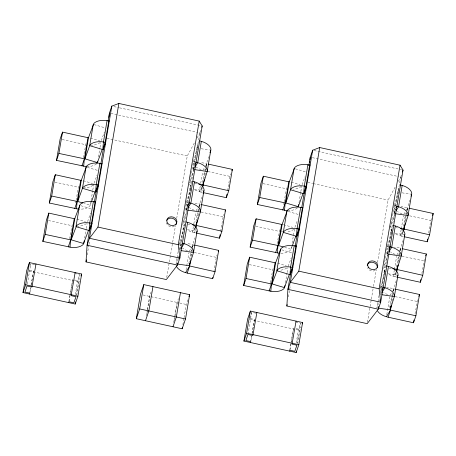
<?xml version="1.0" encoding="UTF-8"?>
<svg xmlns="http://www.w3.org/2000/svg" width="456" height="456" viewBox="0 0 456 456"><rect width="100%" height="100%" fill="white"/><g stroke="black" fill="none" stroke-linecap="round" stroke-linejoin="round"><path stroke-width="0.34" stroke-dasharray="2.28 1.71" d="M381.906 286.813L380.521 286.607L380.429 287.633A13.919 7.581 9.6 0 0 381.187 289.674M381.227 294.639L380.817 294.262L381.25 292.997M395.603 205.821L394.223 205.616L394.126 206.642A13.919 7.581 9.6 0 0 395.603 209.686M27.377 283.888L30.774 263.802L29.731 266.851M29.532 294.012L30.586 287.776M31.054 285.006L33.579 270.972L29.298 270.032M29.948 292.45L30.769 287.599M31.236 284.829L33.579 270.972M69.643 238.716L72.287 224.386M75.667 203.102L76.015 201.039M76.129 200.349L78.341 187.291L79.207 184.754M83.34 157.725L85.984 143.395M68.93 301.228L72.743 279.574L70.167 294.81M68.993 301.741L70.047 295.505M84.679 238.06L86.195 229.117M86.309 228.433L87.124 223.622M90.938 201.067L90.237 205.194L89.667 206.112A13.919 7.581 9.6 0 1 78.329 209.127M91.052 200.383L92.682 190.756M92.796 190.066L93.845 183.882M98.382 157.064L99.892 148.126M100.006 147.442L100.822 142.625M75.297 294.502L77.64 280.645L79.726 274.546L76.329 294.639M76.745 295.038L78.974 281.876L79.868 279.266M87.216 254.898L88.874 245.066M88.994 244.365L89.587 240.853M146.313 315.86L147.254 310.302M147.374 309.607L149.608 296.406L151.153 291.886M146.969 313.249L147.436 310.468M147.556 309.772L150.024 295.18M166.719 277.453L169.21 262.702M169.33 262L172.539 243.037M172.659 242.335L175.509 225.475M176.694 218.452L187.268 155.941L195.06 141.645M177.008 258.33L176.079 263.83L178.233 257.19M177.127 257.64L178.29 250.766M179.219 245.265L179.687 242.518L183.996 229.231M191.851 183.141L189.776 182.839L193.384 161.521L197.693 148.24M179.596 249.369L183.084 228.747L184.6 224.306M186.954 209.709L186.327 209.56L189.93 188.248L191.452 183.814M193.806 169.216L193.173 169.068L196.781 147.75L198.297 143.315M178.285 260.176L178.644 258.073M178.763 257.372L178.997 255.97M179.977 250.167L199.808 132.941L200.674 130.41M187.701 207.298L188.054 205.24M173.702 322.597L174.756 316.339M174.876 315.649L177.11 302.442L178.427 298.583M174.238 320.676L177.526 301.222M186.059 269.855L186.641 266.418M186.755 265.728L188.966 252.664M193.372 226.609L192.443 232.11L195.014 227.983M193.84 223.856L195.818 212.171M200.224 186.111L199.295 191.611L201.86 187.49M200.691 183.363L202.663 171.673M188.869 263.465L190.614 253.154M194.906 227.783L194.091 232.594L195.464 232.896M195.955 221.599L197.465 212.656M201.757 187.291L200.942 192.101L202.316 192.403M202.572 182.474L204.316 172.163M190.152 260.245L191.548 251.991M191.662 251.307L191.896 249.934M192.358 247.18L192.825 244.433L194.98 237.787M196.998 219.746L198.394 211.498M198.514 210.809L198.742 209.435M199.209 206.682L199.677 203.935L201.831 197.294M203.849 179.254L205.246 171M205.36 170.316L205.593 168.937M206.061 166.189L206.522 163.436L208.677 156.796M191.258 256.494L192.307 250.31M192.421 249.62L193.236 244.809L192.825 244.433L187.291 243.624M198.109 216.001L199.152 209.811M199.272 209.127L200.087 204.311L199.677 203.935L194.142 203.131M204.955 175.503L206.004 169.319M206.118 168.629L206.933 163.818L206.522 163.436L200.298 162.53M182.867 324.609L183.922 318.356M184.042 317.661L186.276 304.454L188.066 299.233M213.835 271.799L216.275 257.361L217.141 254.824M220.681 231.306L223.126 216.868L223.993 214.331M227.533 190.807L229.972 176.369L230.844 173.833M247.944 334.47L251.695 312.303L252.92 312.571M250.452 342.513L251.507 336.283M251.98 333.513L254.505 319.479L250.219 318.539M250.868 340.951L251.689 336.1M252.157 333.33L254.505 319.479M270.015 285.559L270.362 283.501M270.482 282.811L272.688 269.747L273.56 267.21M277.083 243.76L279.83 229.482M283.712 204.567L284.065 202.504M284.179 201.82L286.391 188.755L287.257 186.219M285.405 282.84L287.029 273.212M287.149 272.528L287.964 267.712M291.544 246.536L291.076 249.29L290.506 250.207A13.919 7.581 9.6 0 1 279.881 253.262M292.125 243.099L294.684 227.971M298.988 202.538L300.732 192.221M300.846 191.537L301.661 186.721M288.409 296.885L290.426 284.943M289.851 349.729L293.368 328.947L293.664 328.075L295.499 328.48M289.919 350.242L290.974 344.006M291.088 343.317L293.664 328.075M296.218 343.003L298.56 329.152L300.652 323.053L297.255 343.14M297.671 343.545L299.894 330.383L301.011 327.112M367.439 322.25L371.241 299.774M371.355 299.073L373.378 287.132M373.498 286.431L376.348 269.57M377.534 262.548L388.107 200.036L395.563 186.361M377.847 302.425L376.918 307.925L379.717 299.29M377.967 301.735L379.01 295.545M380.173 288.671L380.521 286.607M394.223 205.616L390.524 227.954A13.919 7.581 9.6 0 0 392.434 231.494M380.663 292.091L383.918 272.836L385.223 269.034M385.588 271.987A13.919 7.581 9.6 0 1 383.673 268.453L388.079 254.146L387.167 253.656L390.769 232.343L392.075 228.541M392 227.134L390.615 226.934L394.924 213.647L394.012 213.157L397.621 191.845L398.92 188.043M380.788 294.451L381.866 288.072M381.98 287.388L388.712 247.579M388.831 246.89L395.563 207.081M395.66 206.5L400.647 177.036L399.257 176.734M386.779 314.634L389.806 296.759M394.332 270.015L393.283 276.199L395.483 272.665M394.446 269.325L396.657 256.261M401.177 229.516L400.134 235.706L402.699 231.58M401.297 228.832L403.503 215.768M389.709 307.561L391.453 297.249M395.631 272.568L394.93 276.689L396.994 277.145M396.56 267.068L398.305 256.751M402.597 231.38L401.782 236.197L403.845 236.647M403.406 226.569L405.15 216.258M390.872 305.024L392.736 294.023M393.317 290.586L396.253 280.554M398.071 262.468L399.581 253.53M400.163 250.093L402.882 240.722M404.922 221.969L406.433 213.032M407.014 209.595L409.733 200.23M391.983 301.279L392.679 297.152M392.793 296.468L393.146 294.405M393.727 290.968L394.075 288.904L393.665 288.523L386.745 287.519M398.829 260.781L399.53 256.66M399.644 255.97L399.992 253.906M400.573 250.469L400.921 248.406L400.51 248.03L394.286 247.123M405.68 220.288L406.376 216.161M406.495 215.471L406.843 213.414M407.305 210.661L407.772 207.913L407.362 207.531L401.137 206.625M415.023 313.831L417.764 299.552M421.868 273.338L424.616 259.059M428.72 232.839L430.812 220.465L409.511 215.785M189.776 182.839L194.091 169.552M190.842 188.738L186.532 202.019L182.833 224.358A13.919 7.581 9.6 0 0 184.309 227.401M187.239 210.051L182.93 223.332L185.005 223.634M394.434 204.955L398.533 192.335M391.681 232.828L387.372 246.115L383.77 267.427L385.149 267.626M380.737 285.946L384.835 273.326M196.781 147.75L197.283 147.864L197.716 146.593M193.173 169.068L195.345 162.729M193.68 169.176L194.33 167.272M189.93 188.248L190.431 188.356L190.864 187.091M186.327 209.56L188.499 203.228M186.829 209.674L187.479 207.771M184.019 227.59L183.586 228.855L183.084 228.747M204.761 170.156L205.2 168.885M206.066 166.355L206.933 163.818L205.097 166.765M179.692 249.426L180.781 246.257M202.242 188.299L200.942 192.101L197.516 191.087A13.919 7.581 9.6 0 1 194.495 189.645M197.915 210.649L198.349 209.384M199.215 206.847L200.087 204.311L198.252 207.258M195.613 228.16L194.091 232.594L190.671 231.58A13.919 7.581 9.6 0 1 187.644 230.137M191.064 251.148L191.497 249.877M192.369 247.346L193.236 244.809L191.4 247.756M249.814 317.792L251.695 312.303M400.864 176.404L401.297 175.138M397.621 191.845L398.122 191.959L398.989 189.422M394.012 213.157L395.534 208.723M394.514 213.271L394.953 212M390.769 232.343L391.271 232.452L392.143 229.915M387.167 253.656L388.466 249.854M387.668 253.764L388.102 252.499M383.918 272.836L384.425 272.95L385.291 270.414M405.601 214.246L406.689 211.082M406.906 210.444L407.772 207.913L405.937 210.854M380.749 292.883L381.615 290.352M403.081 232.395L401.782 236.197L398.356 235.176A13.919 7.581 9.6 0 1 395.335 233.74M398.755 254.744L399.838 251.575M400.054 250.942L400.921 248.406L399.091 251.353M396.235 272.887L394.93 276.689L391.505 275.675A13.919 7.581 9.6 0 1 388.483 274.233M391.903 295.237L392.986 292.074M393.209 291.435L394.075 288.904L392.24 291.851M431.028 219.832L431.462 218.561M101.295 140.596L104.384 132.023M94.084 183.221L96.934 175.309M91.189 202.555L90.237 205.194L84.309 203.433M87.592 221.587L90.681 213.015M302.128 184.686L304.984 176.774M294.918 227.316L297.534 220.066M292.267 245.989L291.076 249.29L284.487 247.329M288.192 266.338L291.287 257.771M197.095 137.917L199.808 132.941L198.417 132.639M398.27 181.385L400.647 177.036M202.897 170.299L204.733 167.352M196.051 210.792L197.881 207.85M189.2 251.29L191.035 248.343M403.737 214.394L405.572 211.447M396.885 254.887L398.721 251.94M390.04 295.385L391.875 292.438M201.153 148.747L209.452 149.956M195.459 161.829L193.384 161.521L193.287 162.547A13.919 7.581 9.6 0 0 194.045 164.593M401.992 192.837L410.981 194.148M194.621 183.54L197.385 183.945M194.302 189.24L202.601 190.448M396.15 227.738L397.535 227.937M188.607 202.321L186.532 202.019L186.441 203.045A13.919 7.581 9.6 0 0 187.199 205.086M395.141 233.335L404.13 234.646M388.757 246.314L387.372 246.115L387.281 247.135A13.919 7.581 9.6 0 0 388.033 249.181M281.529 231.728L282.771 231.904M187.769 224.038L190.534 224.443M187.45 229.738L195.749 230.947M389.299 268.236L391.373 268.538M181.066 242.717L179.687 242.518L179.59 243.538A13.919 7.581 9.6 0 0 180.348 245.584M388.29 273.828L397.284 275.139M113.903 106.59L118.765 107.656M119.461 107.81L200.805 125.668M314.047 150.531L399.559 169.301M400.254 169.455L401.639 169.763M110.819 113.407L197.722 132.485M312.354 157.651L398.561 176.58M106.932 138.305L187.268 155.941M307.772 182.4L312.622 183.46M313.312 183.614L388.107 200.036M62.187 139.53L85.551 144.66M207.982 171.541L229.972 176.369M263.021 183.625L286.391 188.755M201.136 212.04L223.126 216.868M401.97 256.13L423.966 260.957M54.976 182.161L78.341 187.291M255.816 226.256L279.18 231.386M48.484 220.522L71.848 225.652M194.285 252.533L216.275 257.361M249.324 264.617L272.688 269.747M395.124 296.628L417.115 301.456M32.61 264.206L35.055 264.742M74.83 273.475L79.116 274.415M253.53 312.708L255.981 313.243M295.756 321.976L300.037 322.916M143.059 294.969L149.608 296.406M150.982 296.708L179.071 302.875M179.727 303.018L186.276 304.454M74.579 279.978L77.64 280.645M296.115 328.616L298.56 329.152M29.366 270.984L78.974 281.876M249.637 319.348L293.368 328.947M295.978 329.523L299.894 330.383M398.122 191.959L398.447 192.113M295.442 168.834L305.332 171.769M197.283 147.864L197.699 148.166M291.35 182.218L299.917 184.76M93.947 124.545L105.148 127.874M90.51 138.122L99.739 140.864M391.271 232.452L391.601 232.611M288.232 211.459L298.777 214.594M190.431 188.356L190.847 188.664M283.478 224.648L292.706 227.384M87.392 167.369L97.937 170.498M83.3 180.747L92.528 183.489M384.425 272.95L384.75 273.104M281.745 249.825L291.629 252.761M277.647 263.209L286.214 265.751M80.906 205.73L91.451 208.865M76.807 219.114L85.38 221.656M174.443 226.324A5.153 4.303 18.9 0 1 166.366 222.568M92.859 185.193A13.919 7.581 9.6 0 1 84.069 187.872M96.467 163.881A13.919 7.581 9.6 0 1 86.965 166.56M100.069 142.568A13.919 7.581 9.6 0 1 91.28 145.247M86.372 223.56A13.919 7.581 9.6 0 1 77.583 226.239M201.124 169.769A13.919 7.581 9.6 0 1 196.108 166.936M190.443 185.905A13.919 7.581 9.6 0 1 189.685 183.859M187.422 250.76A13.919 7.581 9.6 0 1 182.411 247.927M194.273 210.267A13.919 7.581 9.6 0 1 189.263 207.429M375.282 270.419A5.153 4.303 18.9 0 1 367.53 267.803M293.698 229.288A13.919 7.581 9.6 0 1 286.288 231.899M297.306 207.976A13.919 7.581 9.6 0 1 287.804 210.655M301.319 186.265A13.919 7.581 9.6 0 1 293.499 189.274M286.744 268.031A13.919 7.581 9.6 0 1 279.802 270.265M401.964 213.864A13.919 7.581 9.6 0 1 397.404 211.396M387.623 294.599A13.919 7.581 9.6 0 1 383.707 292.387M395.113 254.362A13.919 7.581 9.6 0 1 390.558 251.889"/><path stroke-width="0.68" d="M108.129 120.789L109.429 113.099L111.817 106.128L118.868 103.455L199.204 121.091L202.196 125.97L179.841 258.119L177.458 265.09L166.36 279.562L86.024 261.921L87.079 245.242L90.151 227.065M308.849 165.585L310.268 157.195L312.656 150.224L319.707 147.544L400.043 165.186L403.03 170.065L380.68 302.214L378.292 309.179L367.2 323.657L286.864 306.016L287.918 289.338L290.905 271.668M69.979 247.22L70.634 239.998L74.237 218.68L48.809 213.1L46.426 220.071L42.818 241.384L71.837 247.488A13.919 7.581 9.6 0 0 83.18 244.479L88.504 230.371L89.604 230.326L91.987 223.355L87.894 222.722A13.919 7.581 9.6 0 0 76.557 225.737L71.113 239.959L45.207 234.412L42.818 241.384M76.465 208.854L77.121 201.632L80.729 180.32L55.301 174.733L52.913 181.705L49.311 203.023L78.329 209.127M83.676 166.229L84.331 159.007L87.94 137.689L62.512 132.109L60.124 139.08L56.515 160.392L85.54 166.497A13.919 7.581 9.6 0 0 86.965 166.56M194.609 245.111L218.663 250.39L215.055 271.708L189.24 265.894L193.532 252.459L197.226 230.126A13.919 7.581 9.6 0 0 189.394 222.898L185.974 221.884M201.461 204.613L225.509 209.897L221.907 231.209L196.091 225.395L200.378 211.966L204.077 189.628A13.919 7.581 9.6 0 0 196.245 182.406L192.82 181.385M208.306 164.12L232.36 169.398L228.758 190.711L202.943 184.902L207.229 171.467L210.928 149.135A13.919 7.581 9.6 0 0 203.097 141.907L199.671 140.893M270.813 291.316L271.474 284.088L275.076 262.776L249.649 257.195L247.26 264.166L243.658 285.479L272.677 291.583A13.919 7.581 9.6 0 0 284.02 288.574L289.343 274.466L290.438 274.421L292.826 267.45L288.733 266.817A13.919 7.581 9.6 0 0 277.39 269.827L271.953 284.054L246.046 278.508L243.658 285.479M277.305 252.949L277.96 245.727L281.569 224.415L256.141 218.829L253.753 225.8L250.144 247.112L279.169 253.222M284.515 210.324L285.171 203.097L288.773 181.784L263.351 176.204L260.963 183.175L257.355 204.487L286.379 210.592A13.919 7.581 9.6 0 0 287.804 210.655M395.449 289.207L419.503 294.485L415.895 315.797L390.079 309.989L394.372 296.554L398.065 274.216A13.919 7.581 9.6 0 0 390.233 266.994L386.306 265.865M402.3 248.708L426.349 253.992L422.746 275.304L396.931 269.49L401.217 256.061L404.917 233.723A13.919 7.581 9.6 0 0 397.085 226.501L393.157 225.372M409.146 208.215L433.2 213.493L429.598 234.806L403.777 228.997L408.069 215.563L411.768 193.224A13.919 7.581 9.6 0 0 403.93 186.002L400.009 184.874M109.012 117.3L109.429 113.099M309.715 162.798L309.852 161.395M309.989 159.993L310.268 157.195M23.005 292.581L26.756 270.414L29.44 262.57L81.658 274.033L77.908 296.2L75.223 304.044L23.005 292.581L25.69 284.738L29.44 262.57M35.967 264.007L31.92 287.041L27.024 285.969L24.937 292.068L29.828 293.14L29.532 294.012M45.207 234.412L48.809 213.1M49.311 203.023L51.693 196.051L55.301 174.733M56.515 160.392L58.904 153.421L62.512 132.109M95.595 202.042L91.496 201.41A13.919 7.581 9.6 0 0 80.159 204.419L74.83 218.527L71.227 239.839L83.75 243.555L84.217 240.808M102.081 163.675L97.989 163.043A13.919 7.581 9.6 0 0 86.646 166.058L81.322 180.16L77.674 201.541L51.693 196.051M109.292 121.051L105.199 120.418A13.919 7.581 9.6 0 0 93.856 123.428L88.532 137.535L84.884 158.91L58.904 153.421M79.589 205.342L75.981 226.655L88.504 230.371M86.076 166.976L82.473 188.288L77.714 201.472L82.986 203.04M93.286 124.345L89.684 145.663L84.924 158.848L97.447 162.564L102.207 149.38L103.301 149.334L105.689 142.363L101.591 141.73A13.919 7.581 9.6 0 0 90.254 144.746L89.684 145.663L102.207 149.38M75.132 272.602L71.085 295.642L75.981 296.713L73.889 302.812L68.993 301.741L68.696 302.613M97.681 161.19L96.877 163.487M75.223 304.044L75.576 301.963M93.36 201.677L89.758 222.995L89.097 230.217L91.485 223.246L95.093 201.934M99.853 163.316L96.244 184.629L95.589 191.851L96.091 191.959L98.479 184.988L94.381 184.355A13.919 7.581 9.6 0 0 83.043 187.37L82.473 188.288L94.996 192.01L95.589 191.851L97.977 184.88L101.58 163.567M107.063 120.686L103.455 141.998L102.799 149.226L105.188 142.255L108.79 120.937M94.409 201.894L96.558 189.211M100.793 164.143L103.535 147.961M111.817 106.128L89.467 238.277L87.079 245.242L177.458 265.09L177.811 262.981M86.024 261.921L86.383 259.817M199.204 121.091L178.296 244.707L179.841 258.119L89.467 238.277L97.96 227.071L118.868 103.455M136.327 318.715L140.437 294.394L143.794 284.601L189.628 294.667L185.512 318.989L182.161 328.776L136.327 318.715L139.678 308.923L143.794 284.601M152.959 286.613L148.844 310.935L145.492 320.728M187.621 222.374L184.013 243.686L181.078 248.4M194.467 181.876L190.864 203.194L187.929 207.902M201.318 141.383L197.716 162.695L194.78 167.409M180.462 292.655L176.347 316.977L172.995 326.764M189.571 263.682L189.223 265.745L177.464 264.03M196.536 222.499L196.069 225.247L192.609 224.745M203.268 182.691L202.92 184.754L198.77 184.15M176.25 265.876A13.919 7.581 9.6 0 0 183.819 272.078L187.245 273.093L189.628 266.122L190.562 260.621M195.829 227.527L197.408 220.128M202.681 187.034L204.26 179.63M182.161 328.776L182.394 327.385M187.245 273.093L212.673 278.673L212.901 277.299M196.844 233.198L219.518 238.18L220.1 234.743M203.69 192.706L226.37 197.682L226.951 194.245M246.046 278.508L249.649 257.195M250.144 247.112L252.533 240.141L256.141 218.829M257.355 204.487L259.743 197.516L263.351 176.204M243.926 341.082L247.676 318.915L250.361 311.077L302.579 322.54L298.834 344.707L296.143 352.545L243.926 341.082L246.61 333.239L250.361 311.077M256.888 312.508L252.841 335.548L247.944 334.47L245.858 340.569L250.754 341.647L250.452 342.513M296.434 246.137L292.336 245.499A13.919 7.581 9.6 0 0 280.999 248.514L275.669 262.622L272.067 283.934L284.59 287.65L284.937 285.587M302.921 207.771L298.828 207.138A13.919 7.581 9.6 0 0 287.485 210.153L282.161 224.255L278.513 245.636L252.533 240.141M310.131 165.146L306.039 164.508A13.919 7.581 9.6 0 0 294.696 167.523L289.372 181.63L285.724 203.005L259.743 197.516M280.429 249.432L276.82 270.75L289.343 274.466M286.915 211.071L283.313 232.383L278.553 245.567L283.17 246.941M294.126 168.441L290.518 189.759L285.764 202.943L298.287 206.659L303.04 193.475L304.141 193.429L306.529 186.458L302.431 185.826A13.919 7.581 9.6 0 0 291.093 188.835L290.518 189.759L303.04 193.475M298.287 206.659L298.634 204.596M294.2 245.773L290.597 267.085L289.936 274.307L292.325 267.341L295.933 246.023M300.686 207.412L297.084 228.724L296.428 235.946L296.93 236.054L299.318 229.083L295.22 228.45A13.919 7.581 9.6 0 0 283.883 231.466L283.313 232.383L295.836 236.105L296.428 235.946L298.817 228.975L302.419 207.662M307.897 164.781L304.294 186.094L303.639 193.315L306.022 186.35L309.63 165.032M295.249 245.989L297.278 233.991M301.752 207.537L304.488 191.366M312.656 150.224L290.307 282.367L287.918 289.338L378.292 309.179L378.771 306.375M286.864 306.016L287.103 304.614M400.043 165.186L379.135 288.802L380.68 302.214L290.307 282.367L298.8 271.166L319.707 147.544M296.052 321.104L292.005 344.143L296.902 345.22L294.81 351.32L289.919 350.242L289.617 351.114M296.143 352.545L296.377 351.16M388.461 266.469L384.853 287.782L381.917 292.495M395.306 225.971L391.704 247.283L388.768 251.997M402.158 185.478L398.55 206.79L395.985 210.911M390.638 306.398L390.057 309.841L378.303 308.125M397.489 265.905L396.908 269.342L392.758 268.738M403.987 227.47L403.76 228.849L400.3 228.342M377.579 310.992A13.919 7.581 9.6 0 0 384.659 316.168L388.084 317.188L390.467 310.217L391.282 305.406M396.452 272.255L398.134 264.907M403.514 231.124L405.213 223.035M388.084 317.188L413.507 322.768L413.974 320.021M397.678 277.294L420.358 282.275L420.825 279.522M404.529 236.801L427.209 241.777L427.671 239.029M209.971 152.811L210.832 150.155M203.125 193.31L203.986 190.654M196.274 233.803L197.135 231.146M411.027 196.245L411.671 194.25M404.176 236.738L404.825 234.749M397.33 277.237L397.974 275.242M81.943 165.973L84.331 159.007M74.733 208.603L77.121 201.632M68.246 246.97L70.634 239.998M80.986 275.994L81.658 274.033M201.757 127.241L202.196 125.97M195.413 164.109L196.063 162.205L199.489 163.225A13.919 7.581 9.6 0 1 207.32 170.447L207.229 171.467L194.78 169.655M188.562 204.601L189.217 202.703L192.637 203.718A13.919 7.581 9.6 0 1 200.475 210.94L200.378 211.966L187.929 210.153M181.716 245.1L182.366 243.196L185.791 244.216A13.919 7.581 9.6 0 1 193.623 251.438L193.532 252.459L181.083 250.646M231.927 170.669L232.36 169.398M188.955 296.622L189.628 294.667M226.37 197.682L228.758 190.711M225.076 211.162L225.509 209.897M219.518 238.18L221.907 231.209M218.23 251.661L218.663 250.39M212.673 278.673L215.055 271.708M282.783 210.068L285.171 203.097M275.572 252.698L277.96 245.727M269.086 291.059L271.474 284.088M302.134 323.845L302.579 322.54M402.38 171.969L403.03 170.065M396.469 207.565L396.902 206.3L400.328 207.315A13.919 7.581 9.6 0 1 408.16 214.542L408.069 215.563L395.62 213.75M389.185 249.329L390.057 246.799L393.477 247.813A13.919 7.581 9.6 0 1 401.314 255.035L401.217 256.061L388.768 254.243M382.339 289.828L383.205 287.291L386.631 288.306A13.919 7.581 9.6 0 1 394.463 295.534L394.372 296.554L381.917 294.741M432.55 215.397L433.2 213.493M427.209 241.777L429.598 234.806M425.699 255.89L426.349 253.992M420.358 282.275L422.746 275.304M418.847 296.389L419.503 294.485M413.507 322.768L415.895 315.797M91.428 201.9L94.996 192.01M292.507 245.334L295.836 236.105M88.532 137.535L87.94 137.689M81.282 180.228L80.729 180.32M74.83 218.527L74.237 218.68M202.23 186.897L203.33 185.13M195.379 227.396L196.479 225.629M185.592 272.602L189.628 266.122M289.372 181.63L288.773 181.784M282.161 224.255L281.569 224.415M275.669 262.622L275.076 262.776M403.07 230.992L404.17 229.225M396.218 271.491L397.318 269.718M386.431 316.698L390.467 310.217M396.401 206.192L396.902 206.3M389.555 246.685L390.057 246.799M382.704 287.183L383.205 287.291M97.96 227.071L178.296 244.707M298.8 271.166L379.135 288.802M139.678 308.923L185.512 318.989M25.69 284.738L77.908 296.2M246.61 333.239L298.834 344.707M166.736 220.362A5.153 4.303 18.9 0 1 173.4 218.698A5.153 4.303 18.9 0 1 176.067 224.7M367.217 265.523A5.153 4.303 18.9 0 1 372.962 262.365A5.153 4.303 18.9 0 1 377.26 267.729M167.802 223.423A5.153 4.303 18.9 0 0 176.523 223.36A5.153 4.303 18.9 0 0 171.256 216.788A5.153 4.303 18.9 0 0 167.802 223.423M368.636 267.518A5.153 4.303 18.9 0 0 377.363 267.455A5.153 4.303 18.9 0 0 372.096 260.883A5.153 4.303 18.9 0 0 368.636 267.518"/></g></svg>
